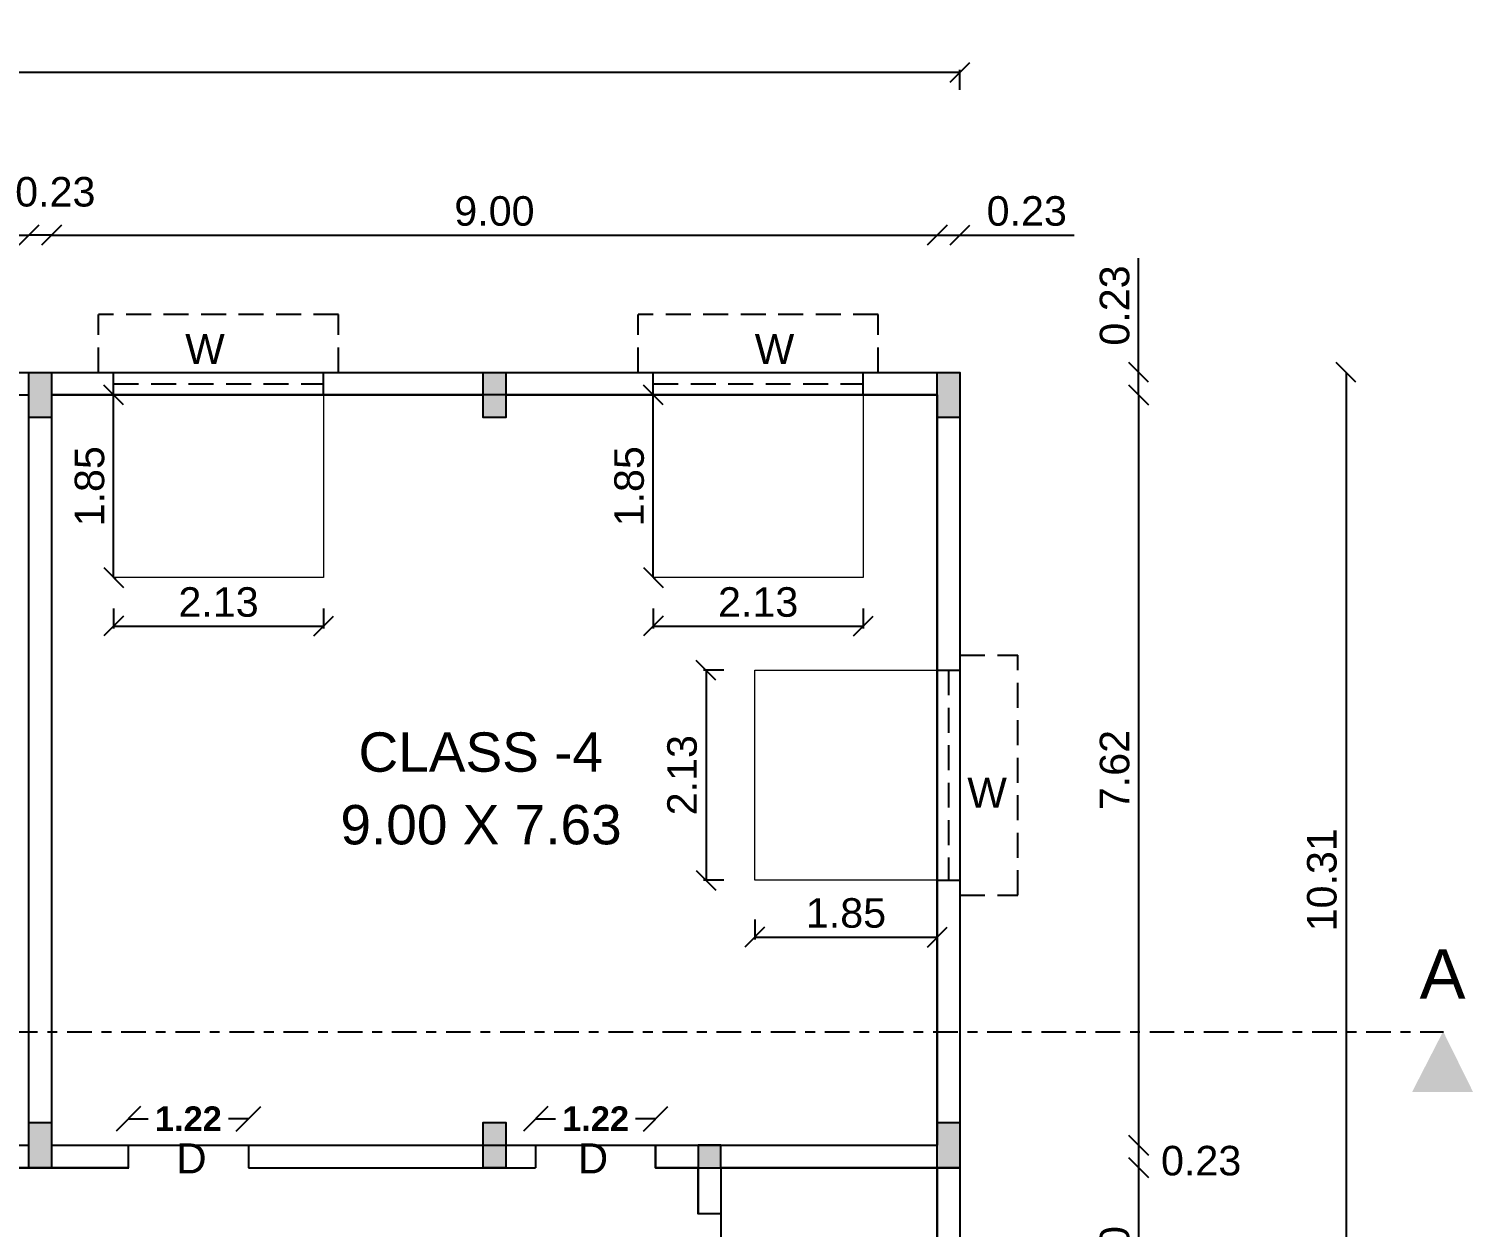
# Model space of a CAD drawing. Header units: metres. Extents: x -7227 to 737, y -45 to 4679.
# Drawn here: x 618.88 to 633.55, y 5.98 to 18.15 of the extents above; entities that cross this region are included whole.
import ezdxf

# ---------------------------------------------------------------- set-up
doc = ezdxf.new("R2010")
doc.units = ezdxf.units.M
doc.header["$LTSCALE"] = 0.2
doc.header["$MEASUREMENT"] = 0
doc.linetypes.add('CENTER', pattern=[2, 1.25, -0.25, 0.25, -0.25])
doc.linetypes.add('HIDDEN', pattern=[9.525, 6.35, -3.175])
for name, color, linetype in [('BLK_1_FLR_0_BLT_UP_AREA', 26, 'Continuous'), ('BLK_1_FLR_0_CARPET_AREA', 10, 'Continuous'), ('BLK_1_FLR_0_EXIT_WIDTH_DOOR', 1, 'Continuous'), ('BLK_1_FLR_0_LIFT_1', 30, 'Continuous'), ('BLK_1_FLR_0_REGULAR_ROOM_4', 117, 'Continuous')]:
    doc.layers.add(name, color=color, linetype=linetype)
doc.layers.add('BLK_1_FLR_0_ROOM_4_LIGHT_VENTILATION_1', color=7, linetype='Continuous', lineweight=0)
doc.layers.add('line', color=7, linetype='Continuous', lineweight=25)
doc.styles.add('ld', font='arial.ttf', dxfattribs={"height": 0.3})
doc.styles.get("Standard").update_dxf_attribs({"font": 'arial.ttf', "height": 0.3})
doc.styles.add('style 1', font='arialbd.ttf', dxfattribs={"height": 0.25})
doc.styles.add('style2', font='arial.ttf', dxfattribs={"height": 60})
doc.dimstyles.new('11', dxfattribs={"dimtxt": 0.25, "dimasz": 0.25, "dimexe": 0.18, "dimexo": 0.0625, "dimgap": 0.09, "dimtad": 0, "dimzin": 0, "dimdsep": 46, "dimtxsty": 'style 1', "dimblk": 'OBLIQUE', "dimcen": 0, "dimse1": 1, "dimse2": 1, "dimadec": 0, "dimazin": 0, "dimtfac": 1, "dimtdec": 4, "dimtofl": 0, "dimtmove": 0, "dimatfit": 3, "dimfxl": 0, "dimtolj": 1, "dimtzin": 0, "dimarcsym": 0})
doc.dimstyles.new('DCR', dxfattribs={"dimtxt": 0.3, "dimasz": 0.2, "dimexe": 0.025, "dimexo": 0, "dimgap": 0.09, "dimtad": 1, "dimzin": 0, "dimdsep": 46, "dimtxsty": 'Standard', "dimblk": 'OBLIQUE', "dimcen": 0.09, "dimadec": 0, "dimazin": 0, "dimtfac": 1, "dimtofl": 0, "dimtmove": 0, "dimatfit": 3, "dimfxl": 0, "dimtolj": 1, "dimtzin": 0, "dimarcsym": 0})

# ---------------------------------------------------------------- blocks, each defined once
blk = doc.blocks.new('_OBLIQUE')
at = {"layer": 'line', "color": 0, "linetype": 'ByBlock', "lineweight": -2}
blk.add_line((-0.5, -0.5), (0.5, 0.5), dxfattribs=at)
blk = doc.blocks.new('*D217')
at = {"color": 0, "linetype": 'HIDDEN', "lineweight": -2}
for p, q in [((577.616, 17.532), (577.616, 17.737)), ((628.336, 17.532), (628.336, 17.737))]:
    blk.add_line(p, q, dxfattribs=at)
at = {"color": 0, "lineweight": -2}
blk.add_line((577.616, 17.712), (628.336, 17.712), dxfattribs=at)
at = {"layer": 'Defpoints', "color": 0}
for p in [(628.336, 17.712), (577.616, 14.662), (628.336, 14.662)]:
    blk.add_point(p, dxfattribs=at)
at = {"color": 0, "lineweight": -2, "xscale": 0.2, "yscale": 0.2, "zscale": 0.2, "rotation": 180}
blk.add_blockref('_OBLIQUE', (577.616, 17.712), dxfattribs=at)
at = {"color": 0, "lineweight": -2, "xscale": 0.2, "yscale": 0.2, "zscale": 0.2}
blk.add_blockref('_OBLIQUE', (628.336, 17.712), dxfattribs=at)
at = {"color": 0, "insert": (603.256, 17.955), "char_height": 0.3, "attachment_point": 5}
blk.add_mtext('\\A1;50.72', dxfattribs=at)
blk = doc.blocks.new('*D119')
at = {"color": 0, "lineweight": -2}
blk.add_line((632.259, 14.662), (632.259, 4.348), dxfattribs=at)
at = {"layer": 'Defpoints', "color": 0}
for p in [(628.336, 14.662), (628.106, 4.348), (632.259, 4.348)]:
    blk.add_point(p, dxfattribs=at)
at = {"color": 0, "lineweight": -2, "xscale": 0.2, "yscale": 0.2, "zscale": 0.2}
for p, rotation in [((632.259, 14.662), 90), ((632.259, 4.348), 270)]:
    blk.add_blockref('_OBLIQUE', p, dxfattribs=dict(at, rotation=rotation))
at = {"color": 0, "insert": (632.015, 9.505), "char_height": 0.3, "attachment_point": 5, "rotation": 90}
blk.add_mtext('\\A1;10.31', dxfattribs=at)
blk = doc.blocks.new('*D221')
at = {"color": 0, "lineweight": -2}
blk.add_line((609.876, 16.057), (618.876, 16.057), dxfattribs=at)
at = {"layer": 'Defpoints', "color": 0}
for p in [(618.876, 16.057), (609.876, 14.432), (618.876, 14.432)]:
    blk.add_point(p, dxfattribs=at)
at = {"color": 0, "lineweight": -2, "xscale": 0.2, "yscale": 0.2, "zscale": 0.2, "rotation": 180}
blk.add_blockref('_OBLIQUE', (609.876, 16.057), dxfattribs=at)
at = {"color": 0, "lineweight": -2, "xscale": 0.2, "yscale": 0.2, "zscale": 0.2}
blk.add_blockref('_OBLIQUE', (618.876, 16.057), dxfattribs=at)
at = {"color": 0, "insert": (614.376, 16.3), "char_height": 0.3, "attachment_point": 5}
blk.add_mtext('\\A1;9.00', dxfattribs=at)
blk = doc.blocks.new('*D222')
at = {"color": 0, "lineweight": -2}
blk.add_line((619.106, 16.057), (628.106, 16.057), dxfattribs=at)
at = {"layer": 'Defpoints', "color": 0}
for p in [(628.106, 16.057), (619.106, 14.432), (628.106, 14.432)]:
    blk.add_point(p, dxfattribs=at)
at = {"color": 0, "lineweight": -2, "xscale": 0.2, "yscale": 0.2, "zscale": 0.2, "rotation": 180}
blk.add_blockref('_OBLIQUE', (619.106, 16.057), dxfattribs=at)
at = {"color": 0, "lineweight": -2, "xscale": 0.2, "yscale": 0.2, "zscale": 0.2}
blk.add_blockref('_OBLIQUE', (628.106, 16.057), dxfattribs=at)
at = {"color": 0, "insert": (623.606, 16.3), "char_height": 0.3, "attachment_point": 5}
blk.add_mtext('\\A1;9.00', dxfattribs=at)
blk = doc.blocks.new('*D133')
at = {"color": 0, "lineweight": -2}
blk.add_line((619.106, 16.057), (618.876, 16.057), dxfattribs=at)
at = {"layer": 'Defpoints', "color": 0}
for p in [(618.876, 16.057), (618.876, 14.432), (619.106, 14.432)]:
    blk.add_point(p, dxfattribs=at)
at = {"color": 0, "lineweight": -2, "xscale": 0.2, "yscale": 0.2, "zscale": 0.2, "rotation": 180}
blk.add_blockref('_OBLIQUE', (618.876, 16.057), dxfattribs=at)
at = {"color": 0, "lineweight": -2, "xscale": 0.2, "yscale": 0.2, "zscale": 0.2}
blk.add_blockref('_OBLIQUE', (619.106, 16.057), dxfattribs=at)
at = {"color": 0, "insert": (619.144, 16.495), "char_height": 0.3, "attachment_point": 5}
blk.add_mtext('\\A1;0.23', dxfattribs=at)
blk = doc.blocks.new('*D134')
at = {"color": 0, "lineweight": -2}
for p, q in [((628.106, 16.057), (628.336, 16.057)), ((628.336, 16.057), (629.495, 16.057))]:
    blk.add_line(p, q, dxfattribs=at)
at = {"layer": 'Defpoints', "color": 0}
for p in [(628.336, 16.057), (628.106, 14.432), (628.336, 14.432)]:
    blk.add_point(p, dxfattribs=at)
at = {"color": 0, "lineweight": -2, "xscale": 0.2, "yscale": 0.2, "zscale": 0.2, "rotation": 180}
blk.add_blockref('_OBLIQUE', (628.106, 16.057), dxfattribs=at)
at = {"color": 0, "lineweight": -2, "xscale": 0.2, "yscale": 0.2, "zscale": 0.2}
blk.add_blockref('_OBLIQUE', (628.336, 16.057), dxfattribs=at)
at = {"color": 0, "insert": (629.015, 16.3), "char_height": 0.3, "attachment_point": 5}
blk.add_mtext('\\A1;0.23', dxfattribs=at)
blk = doc.blocks.new('*D161')
at = {"color": 0, "lineweight": -2}
for p, q in [((630.152, 14.662), (630.152, 15.821)), ((630.152, 14.432), (630.152, 14.662))]:
    blk.add_line(p, q, dxfattribs=at)
at = {"layer": 'Defpoints', "color": 0}
for p in [(628.106, 14.662), (630.152, 14.662), (628.106, 14.432)]:
    blk.add_point(p, dxfattribs=at)
at = {"color": 0, "lineweight": -2, "xscale": 0.2, "yscale": 0.2, "zscale": 0.2}
for p, rotation in [((630.152, 14.662), 90), ((630.152, 14.432), 270)]:
    blk.add_blockref('_OBLIQUE', p, dxfattribs=dict(at, rotation=rotation))
at = {"color": 0, "insert": (629.909, 15.341), "char_height": 0.3, "attachment_point": 5, "rotation": 90}
blk.add_mtext('\\A1;0.23', dxfattribs=at)
blk = doc.blocks.new('*D234')
at = {"color": 0, "lineweight": -2}
blk.add_line((630.152, 14.432), (630.152, 6.808), dxfattribs=at)
at = {"layer": 'Defpoints', "color": 0}
for p in [(628.106, 14.432), (628.106, 6.808), (630.152, 6.808)]:
    blk.add_point(p, dxfattribs=at)
at = {"color": 0, "lineweight": -2, "xscale": 0.2, "yscale": 0.2, "zscale": 0.2}
for p, rotation in [((630.152, 14.432), 90), ((630.152, 6.808), 270)]:
    blk.add_blockref('_OBLIQUE', p, dxfattribs=dict(at, rotation=rotation))
at = {"color": 0, "insert": (629.909, 10.62), "char_height": 0.3, "attachment_point": 5, "rotation": 90}
blk.add_mtext('\\A1;7.62', dxfattribs=at)
blk = doc.blocks.new('*D235')
at = {"color": 0, "lineweight": -2}
blk.add_line((630.152, 6.578), (630.152, 4.578), dxfattribs=at)
at = {"layer": 'Defpoints', "color": 0}
for p in [(625.676, 6.578), (625.676, 4.578), (630.152, 4.578)]:
    blk.add_point(p, dxfattribs=at)
at = {"color": 0, "lineweight": -2, "xscale": 0.2, "yscale": 0.2, "zscale": 0.2}
for p, rotation in [((630.152, 6.578), 90), ((630.152, 4.578), 270)]:
    blk.add_blockref('_OBLIQUE', p, dxfattribs=dict(at, rotation=rotation))
at = {"color": 0, "insert": (629.909, 5.578), "char_height": 0.3, "attachment_point": 5, "rotation": 90}
blk.add_mtext('\\A1;2.00', dxfattribs=at)
blk = doc.blocks.new('*D282')
at = {"color": 0, "linetype": 'HIDDEN', "lineweight": -2}
for p, q in [((619.737, 14.432), (619.762, 14.432)), ((619.737, 12.577), (619.762, 12.577))]:
    blk.add_line(p, q, dxfattribs=at)
at = {"color": 0, "lineweight": -2}
blk.add_line((619.737, 12.577), (619.737, 14.432), dxfattribs=at)
at = {"layer": 'Defpoints', "color": 0}
for p in [(619.737, 14.432), (619.737, 14.432), (619.737, 12.577)]:
    blk.add_point(p, dxfattribs=at)
at = {"color": 0, "lineweight": -2, "xscale": 0.2, "yscale": 0.2, "zscale": 0.2}
for p, rotation in [((619.737, 14.432), 90), ((619.737, 12.577), 270)]:
    blk.add_blockref('_OBLIQUE', p, dxfattribs=dict(at, rotation=rotation))
at = {"color": 0, "insert": (619.493, 13.504), "char_height": 0.3, "attachment_point": 5, "rotation": 90}
blk.add_mtext('\\A1;1.85', dxfattribs=at)
blk = doc.blocks.new('*D283')
at = {"color": 0, "linetype": 'HIDDEN', "lineweight": -2}
for p, q in [((619.737, 12.263), (619.737, 12.058)), ((621.87, 12.263), (621.87, 12.058))]:
    blk.add_line(p, q, dxfattribs=at)
at = {"color": 0, "lineweight": -2}
blk.add_line((619.737, 12.083), (621.87, 12.083), dxfattribs=at)
at = {"layer": 'Defpoints', "color": 0}
for p in [(619.737, 12.577), (621.87, 12.577), (621.87, 12.083)]:
    blk.add_point(p, dxfattribs=at)
at = {"color": 0, "lineweight": -2, "xscale": 0.2, "yscale": 0.2, "zscale": 0.2, "rotation": 180}
blk.add_blockref('_OBLIQUE', (619.737, 12.083), dxfattribs=at)
at = {"color": 0, "lineweight": -2, "xscale": 0.2, "yscale": 0.2, "zscale": 0.2}
blk.add_blockref('_OBLIQUE', (621.87, 12.083), dxfattribs=at)
at = {"color": 0, "insert": (620.803, 12.326), "char_height": 0.3, "attachment_point": 5}
blk.add_mtext('\\A1;2.13', dxfattribs=at)
blk = doc.blocks.new('*D284')
at = {"color": 0, "linetype": 'HIDDEN', "lineweight": -2}
for p, q in [((625.219, 14.432), (625.244, 14.432)), ((625.219, 12.577), (625.244, 12.577))]:
    blk.add_line(p, q, dxfattribs=at)
at = {"color": 0, "lineweight": -2}
blk.add_line((625.219, 12.577), (625.219, 14.432), dxfattribs=at)
at = {"layer": 'Defpoints', "color": 0}
for p in [(625.219, 14.432), (625.219, 14.432), (625.219, 12.577)]:
    blk.add_point(p, dxfattribs=at)
at = {"color": 0, "lineweight": -2, "xscale": 0.2, "yscale": 0.2, "zscale": 0.2}
for p, rotation in [((625.219, 14.432), 90), ((625.219, 12.577), 270)]:
    blk.add_blockref('_OBLIQUE', p, dxfattribs=dict(at, rotation=rotation))
at = {"color": 0, "insert": (624.976, 13.504), "char_height": 0.3, "attachment_point": 5, "rotation": 90}
blk.add_mtext('\\A1;1.85', dxfattribs=at)
blk = doc.blocks.new('*D285')
at = {"color": 0, "linetype": 'HIDDEN', "lineweight": -2}
for p, q in [((625.219, 12.263), (625.219, 12.058)), ((627.353, 12.263), (627.353, 12.058))]:
    blk.add_line(p, q, dxfattribs=at)
at = {"color": 0, "lineweight": -2}
blk.add_line((625.219, 12.083), (627.353, 12.083), dxfattribs=at)
at = {"layer": 'Defpoints', "color": 0}
for p in [(625.219, 12.577), (627.353, 12.577), (627.353, 12.083)]:
    blk.add_point(p, dxfattribs=at)
at = {"color": 0, "lineweight": -2, "xscale": 0.2, "yscale": 0.2, "zscale": 0.2, "rotation": 180}
blk.add_blockref('_OBLIQUE', (625.219, 12.083), dxfattribs=at)
at = {"color": 0, "lineweight": -2, "xscale": 0.2, "yscale": 0.2, "zscale": 0.2}
blk.add_blockref('_OBLIQUE', (627.353, 12.083), dxfattribs=at)
at = {"color": 0, "insert": (626.286, 12.326), "char_height": 0.3, "attachment_point": 5}
blk.add_mtext('\\A1;2.13', dxfattribs=at)
blk = doc.blocks.new('*D286')
at = {"color": 0, "linetype": 'HIDDEN', "lineweight": -2}
for p, q in [((626.251, 9.102), (626.251, 8.897)), ((628.106, 9.102), (628.106, 8.897))]:
    blk.add_line(p, q, dxfattribs=at)
at = {"color": 0, "lineweight": -2}
blk.add_line((626.251, 8.922), (628.106, 8.922), dxfattribs=at)
at = {"layer": 'Defpoints', "color": 0}
for p in [(626.251, 11.635), (628.106, 11.635), (628.106, 8.922)]:
    blk.add_point(p, dxfattribs=at)
at = {"color": 0, "lineweight": -2, "xscale": 0.2, "yscale": 0.2, "zscale": 0.2, "rotation": 180}
blk.add_blockref('_OBLIQUE', (626.251, 8.922), dxfattribs=at)
at = {"color": 0, "lineweight": -2, "xscale": 0.2, "yscale": 0.2, "zscale": 0.2}
blk.add_blockref('_OBLIQUE', (628.106, 8.922), dxfattribs=at)
at = {"color": 0, "insert": (627.178, 9.166), "char_height": 0.3, "attachment_point": 5}
blk.add_mtext('\\A1;1.85', dxfattribs=at)
blk = doc.blocks.new('*D287')
at = {"color": 0, "linetype": 'HIDDEN', "lineweight": -2}
for p, q in [((625.937, 11.635), (625.732, 11.635)), ((625.937, 9.501), (625.732, 9.501))]:
    blk.add_line(p, q, dxfattribs=at)
at = {"color": 0, "lineweight": -2}
blk.add_line((625.757, 11.635), (625.757, 9.501), dxfattribs=at)
at = {"layer": 'Defpoints', "color": 0}
for p in [(626.251, 11.635), (625.757, 9.501), (626.251, 9.501)]:
    blk.add_point(p, dxfattribs=at)
at = {"color": 0, "lineweight": -2, "xscale": 0.2, "yscale": 0.2, "zscale": 0.2}
for p, rotation in [((625.757, 11.635), 90), ((625.757, 9.501), 270)]:
    blk.add_blockref('_OBLIQUE', p, dxfattribs=dict(at, rotation=rotation))
at = {"color": 0, "insert": (625.514, 10.568), "char_height": 0.3, "attachment_point": 5, "rotation": 90}
blk.add_mtext('\\A1;2.13', dxfattribs=at)
blk = doc.blocks.new('*D309')
at = {"layer": 'BLK_1_FLR_0_EXIT_WIDTH_DOOR', "color": 2, "lineweight": -2}
for p, q in [((619.886, 7.077), (620.089, 7.077)), ((621.106, 7.077), (620.903, 7.077))]:
    blk.add_line(p, q, dxfattribs=at)
at = {"layer": 'Defpoints', "color": 0}
for p in [(621.106, 7.077), (619.886, 6.808), (621.106, 6.808)]:
    blk.add_point(p, dxfattribs=at)
at = {"layer": 'BLK_1_FLR_0_EXIT_WIDTH_DOOR', "color": 2, "lineweight": -2, "xscale": 0.25, "yscale": 0.25, "zscale": 0.25, "rotation": 180}
blk.add_blockref('_OBLIQUE', (619.886, 7.077), dxfattribs=at)
at = {"layer": 'BLK_1_FLR_0_EXIT_WIDTH_DOOR', "color": 2, "lineweight": -2, "xscale": 0.25, "yscale": 0.25, "zscale": 0.25}
blk.add_blockref('_OBLIQUE', (621.106, 7.077), dxfattribs=at)
at = {"layer": 'BLK_1_FLR_0_EXIT_WIDTH_DOOR', "color": 2, "lineweight": 20, "insert": (620.496, 7.077), "char_height": 0.25, "attachment_point": 5, "style": 'style 1'}
blk.add_mtext('\\A1;1.22', dxfattribs=at)
blk = doc.blocks.new('*D310')
at = {"layer": 'BLK_1_FLR_0_EXIT_WIDTH_DOOR', "color": 2, "lineweight": -2}
for p, q in [((624.025, 7.077), (624.227, 7.077)), ((625.244, 7.077), (625.041, 7.077))]:
    blk.add_line(p, q, dxfattribs=at)
at = {"layer": 'Defpoints', "color": 0}
for p in [(625.244, 7.077), (624.025, 6.808), (625.244, 6.808)]:
    blk.add_point(p, dxfattribs=at)
at = {"layer": 'BLK_1_FLR_0_EXIT_WIDTH_DOOR', "color": 2, "lineweight": -2, "xscale": 0.25, "yscale": 0.25, "zscale": 0.25, "rotation": 180}
blk.add_blockref('_OBLIQUE', (624.025, 7.077), dxfattribs=at)
at = {"layer": 'BLK_1_FLR_0_EXIT_WIDTH_DOOR', "color": 2, "lineweight": -2, "xscale": 0.25, "yscale": 0.25, "zscale": 0.25}
blk.add_blockref('_OBLIQUE', (625.244, 7.077), dxfattribs=at)
at = {"layer": 'BLK_1_FLR_0_EXIT_WIDTH_DOOR', "color": 2, "lineweight": 20, "insert": (624.634, 7.077), "char_height": 0.25, "attachment_point": 5, "style": 'style 1'}
blk.add_mtext('\\A1;1.22', dxfattribs=at)

msp = doc.modelspace()

# ---------------------------------------------------------------- hatches: boundary and pattern name
h = msp.add_hatch(color=256)
h.dxf.hatch_style = 1
h.paths.add_polyline_path([(577.846, 14.665), (577.616, 14.665), (577.616, 14.205), (577.846, 14.205)])
h.paths.add_polyline_path([(585.576, 14.665), (585.346, 14.665), (585.346, 14.205), (585.576, 14.205)])
h.paths.add_polyline_path([(577.846, 7.038), (577.616, 7.038), (577.616, 6.578), (577.846, 6.578)])
h.paths.add_polyline_path([(585.346, 6.578), (585.576, 6.578), (585.576, 7.038), (585.346, 7.038)])
h.paths.add_polyline_path([(594.716, 14.205), (594.946, 14.205), (594.946, 14.665), (594.716, 14.665)])
h.paths.add_polyline_path([(594.946, 7.038), (594.716, 7.038), (594.716, 6.578), (594.946, 6.578)])
h.paths.add_polyline_path([(604.24, 14.665), (604.01, 14.665), (604.01, 14.205), (604.24, 14.205)])
h.paths.add_polyline_path([(604.515, 14.665), (604.285, 14.665), (604.285, 14.205), (604.515, 14.205)])
h.paths.add_polyline_path([(604.285, 6.578), (604.515, 6.578), (604.515, 7.038), (604.285, 7.038)])
h.paths.add_polyline_path([(604.01, 6.578), (604.24, 6.578), (604.24, 7.038), (604.01, 7.038)])
h.paths.add_polyline_path([(609.876, 14.665), (609.646, 14.665), (609.646, 14.205), (609.876, 14.205)])
h.paths.add_polyline_path([(609.876, 7.038), (609.646, 7.038), (609.646, 6.578), (609.876, 6.578)])
h.paths.add_polyline_path([(614.491, 7.038), (614.261, 7.038), (614.261, 6.578), (614.491, 6.578)])
h.paths.add_polyline_path([(614.491, 14.665), (614.261, 14.665), (614.261, 14.205), (614.491, 14.205)])
h.paths.add_polyline_path([(618.876, 14.205), (619.106, 14.205), (619.106, 14.665), (618.876, 14.665)])
h.paths.add_polyline_path([(618.876, 6.578), (619.106, 6.578), (619.106, 7.038), (618.876, 7.038)])
h.paths.add_polyline_path([(628.106, 6.578), (628.336, 6.578), (628.336, 7.038), (628.106, 7.038)])
h.paths.add_polyline_path([(623.491, 6.578), (623.721, 6.578), (623.721, 7.038), (623.491, 7.038)])
h.paths.add_polyline_path([(628.336, 14.665), (628.106, 14.665), (628.106, 14.205), (628.336, 14.205)])
h.paths.add_polyline_path([(623.721, 14.665), (623.491, 14.665), (623.491, 14.205), (623.721, 14.205)])
h.paths.add_polyline_path([(628.106, 4.118), (628.336, 4.118), (628.336, 4.578), (628.106, 4.578)])
h.paths.add_polyline_path([(619.106, -4.567), (618.876, -4.567), (618.876, -5.027), (619.106, -5.027)])
h.paths.add_polyline_path([(619.106, 4.578), (618.876, 4.578), (618.876, 4.118), (619.106, 4.118)])
h.paths.add_polyline_path([(609.876, 4.578), (609.646, 4.578), (609.646, 4.118), (609.876, 4.118)])
h.paths.add_polyline_path([(609.876, -4.567), (609.646, -4.567), (609.646, -5.027), (609.876, -5.027)])
h.paths.add_polyline_path([(594.716, 4.118), (594.946, 4.118), (594.946, 4.578), (594.716, 4.578)])
h.paths.add_polyline_path([(594.716, -5.027), (594.946, -5.027), (594.946, -4.567), (594.716, -4.567)])
h.paths.add_polyline_path([(585.576, -4.567), (585.346, -4.567), (585.346, -5.027), (585.576, -5.027)])
h.paths.add_polyline_path([(585.346, 4.118), (585.576, 4.118), (585.576, 4.578), (585.346, 4.578)])
h.paths.add_polyline_path([(577.846, 4.578), (577.616, 4.578), (577.616, 4.118), (577.846, 4.118)])
h.paths.add_polyline_path([(577.846, -4.567), (577.616, -4.567), (577.616, -5.027), (577.846, -5.027)])
h = msp.add_hatch(color=256)
h.dxf.hatch_style = 1
h.paths.add_polyline_path([(633.55, 7.348), (633.246, 7.964), (632.93, 7.348)])
h = msp.add_hatch(color=256)
h.dxf.hatch_style = 1
h.paths.add_polyline_path([(625.906, 4.578), (625.676, 4.578), (625.676, 4.348), (625.906, 4.348)])
h.paths.add_polyline_path([(625.906, 6.808), (625.676, 6.808), (625.676, 6.578), (625.906, 6.578)])

# ---------------------------------------------------------------- linework, layer by layer
at = {"linetype": 'HIDDEN', "ltscale": 0.2}
for p, q in [((619.584, 14.662), (619.584, 15.251)), ((622.023, 15.251), (619.584, 15.251)), ((622.023, 14.662), (622.023, 15.251)), ((625.067, 14.662), (625.067, 15.251)), ((627.506, 15.251), (625.067, 15.251)), ((627.506, 14.662), (627.506, 15.251)), ((628.336, 11.787), (628.925, 11.787)), ((628.925, 9.348), (628.925, 11.787)), ((628.336, 9.348), (628.925, 9.348))]:
    msp.add_line(p, q, dxfattribs=at)
for p, q in [((577.616, 14.662), (628.336, 14.662)), ((619.737, 14.432), (619.737, 14.66)), ((621.87, 14.432), (621.87, 14.66)), ((625.219, 14.432), (625.219, 14.66)), ((627.353, 14.432), (627.353, 14.66)), ((628.336, 14.662), (628.336, -5.027)), ((628.336, 14.662), (628.336, 14.662)), ((614.491, 14.432), (618.876, 14.432)), ((619.106, 14.432), (619.106, 6.808)), ((619.106, 14.432), (623.491, 14.432)), ((623.721, 14.432), (628.106, 14.432)), ((628.106, 14.432), (628.106, 6.808)), ((628.106, 11.635), (628.334, 11.635)), ((628.336, 9.814), (628.336, 9.814)), ((628.106, 9.501), (628.334, 9.501)), ((619.106, 6.808), (619.891, 6.808)), ((619.886, 6.808), (619.886, 6.578)), ((621.106, 6.808), (623.491, 6.808)), ((621.106, 6.808), (621.106, 6.578)), ((623.721, 6.808), (624.024, 6.808)), ((624.024, 6.808), (624.024, 6.578)), ((625.244, 6.808), (628.106, 6.808)), ((625.244, 6.808), (625.244, 6.578)), ((625.244, 6.808), (625.244, 6.578)), ((630.152, 6.808), (630.152, 6.578)), ((618.217, 6.578), (619.891, 6.578)), ((621.106, 6.578), (624.024, 6.578)), ((625.244, 6.578), (625.676, 6.578)), ((625.676, 6.578), (625.676, 6.109)), ((625.906, 6.578), (628.336, 6.578)), ((625.906, 6.578), (625.906, 4.578)), ((628.106, 6.578), (628.106, 4.578)), ((625.906, 6.109), (625.676, 6.109))]:
    msp.add_line(p, q)
at = {"color": 4, "linetype": 'HIDDEN', "ltscale": 0.2}
for p, q in [((619.737, 14.546), (621.87, 14.546)), ((625.219, 14.546), (627.353, 14.546)), ((628.22, 11.635), (628.22, 9.501))]:
    msp.add_line(p, q, dxfattribs=at)
at = {"linetype": 'CENTER'}
msp.add_line((573.064, 7.961), (633.25, 7.961), dxfattribs=at)
for points in [[(628.336, 14.662), (628.336, -5.027), (609.646, -5.027), (609.646, 4.348), (594.946, 4.348), (594.946, -5.027), (577.616, -5.027), (577.616, 14.662), (628.336, 14.662)], [(619.106, 14.202), (618.876, 14.202), (618.876, 14.662), (619.106, 14.662)], [(623.721, 14.202), (623.491, 14.202), (623.491, 14.662), (623.721, 14.662)], [(628.336, 14.202), (628.106, 14.202), (628.106, 14.662), (628.336, 14.662)], [(619.106, 6.578), (618.876, 6.578), (618.876, 7.038), (619.106, 7.038)], [(623.721, 6.578), (623.491, 6.578), (623.491, 7.038), (623.721, 7.038)], [(628.336, 6.578), (628.106, 6.578), (628.106, 7.038), (628.336, 7.038)], [(625.906, 6.808), (625.676, 6.808), (625.676, 6.578), (625.906, 6.578)]]:
    msp.add_lwpolyline(points, close=True)
at = {"layer": 'BLK_1_FLR_0_BLT_UP_AREA', "color": 27}
msp.add_lwpolyline([(628.336, 14.662), (628.336, -5.027), (609.646, -5.027), (609.646, 4.348), (594.946, 4.348), (594.946, -5.027), (577.616, -5.027), (577.616, 14.662), (628.336, 14.662)], close=True, dxfattribs=at)
at = {"layer": 'BLK_1_FLR_0_CARPET_AREA', "color": 27}
for points in [[(628.106, 4.578), (628.106, 6.578), (625.906, 6.578), (625.906, 6.109), (625.676, 6.109), (625.676, 6.578), (625.244, 6.578), (625.244, 6.808), (628.106, 6.808), (628.106, 7.038), (628.106, 14.432), (623.721, 14.432), (623.721, 14.202), (623.491, 14.202), (623.491, 14.432), (619.106, 14.432), (619.106, 14.202), (619.106, 6.808), (619.886, 6.808), (619.886, 6.578), (618.217, 6.578)], [(618.217, 6.808), (618.876, 6.808), (618.876, 7.038), (618.876, 14.432)]]:
    msp.add_lwpolyline(points, dxfattribs=at)
at = {"layer": 'BLK_1_FLR_0_LIFT_1', "color": 30}
msp.add_lwpolyline([(625.906, 6.578), (625.906, 4.578), (628.106, 4.578), (628.106, 6.578)], close=True, dxfattribs=at)
at = {"layer": 'BLK_1_FLR_0_REGULAR_ROOM_4', "color": 3, "linetype": 'Continuous'}
msp.add_lwpolyline([(628.106, 14.432), (619.106, 14.432), (619.106, 6.808), (628.106, 6.808)], close=True, dxfattribs=at)
at = {"layer": 'BLK_1_FLR_0_ROOM_4_LIGHT_VENTILATION_1', "color": 232}
for points in [[(619.737, 14.432), (621.87, 14.432), (621.87, 12.577), (619.737, 12.577)], [(625.219, 14.432), (627.353, 14.432), (627.353, 12.577), (625.219, 12.577)], [(628.106, 11.635), (628.106, 9.501), (626.251, 9.501), (626.251, 11.635)]]:
    msp.add_lwpolyline(points, close=True, dxfattribs=at)

# ---------------------------------------------------------------- block references
at = {"xscale": 0.2, "yscale": 0.2, "zscale": 0.2}
for p, rotation in [((630.152, 6.808), 90), ((630.152, 6.578), 270)]:
    msp.add_blockref('_OBLIQUE', p, dxfattribs=dict(at, rotation=rotation))

# ---------------------------------------------------------------- texts
at = {"color": 7, "style": 'ld'}
for s, p in [('CLASS -4', (622.225, 10.603)), ('9.00 X 7.63', (622.041, 9.865))]:
    msp.add_text(s, height=0.4, dxfattribs=at).set_placement(p)
msp.add_text('A', height=0.5).set_placement((633.007, 8.298))
at = {"char_height": 0.305, "style": 'style2'}
for s, insert, attachment_point in [('W', (620.866, 15.052), 3), ('W', (626.653, 15.052), 3), ('W', (628.813, 10.542), 3), ('D', (620.374, 6.826), 1), ('D', (624.454, 6.826), 1)]:
    msp.add_mtext_dynamic_manual_height_columns(s, width=5.66297, gutter_width=7.621, heights=[0], dxfattribs=dict(at, insert=insert, attachment_point=attachment_point))
at = {"insert": (630.787, 6.649), "char_height": 0.3, "attachment_point": 5}
msp.add_mtext('\\A1;0.23', dxfattribs=at)

# ---------------------------------------------------------------- dimensions: what is measured, and where the dimension line sits
at = {"color": 1}
dim = msp.add_linear_dim(base=(628.336, 17.712), p1=(577.616, 14.662), p2=(628.336, 14.662), dimstyle='DCR', override={"dimfxl": 0.18, "dimarcsym": 2}, dxfattribs=at)
dim.commit()
dim.dimension.update_dxf_attribs({"geometry": '*D217', "text_midpoint": (603.256, 17.712), "dimtype": 160})
dim = msp.add_linear_dim(base=(618.876, 16.057), p1=(619.106, 14.432), p2=(618.876, 14.432), angle=180, dimstyle='DCR', override={"dimse1": 1, "dimse2": 1, "dimtmove": 2, "dimfxl": 1.25, "dimarcsym": 2})
dim.commit()
dim.dimension.update_dxf_attribs({"geometry": '*D133', "text_midpoint": (619.144, 16.495), "dimtype": 161})
for p1, p2, distance, picture, middle in [((609.876, 14.432), (618.876, 14.432), 1.625, '*D221', (614.376, 16.3)), ((619.106, 14.432), (628.106, 14.432), 1.625, '*D222', (623.606, 16.3)), ((628.106, 14.432), (628.336, 14.432), 1.625, '*D134', (629.015, 16.3)), ((628.106, 14.432), (628.106, 14.662), -2.046, '*D161', (629.909, 15.341))]:
    dim = msp.add_aligned_dim(p1=p1, p2=p2, distance=distance, dimstyle='DCR', override={"dimse1": 1, "dimse2": 1, "dimfxl": 1.25, "dimarcsym": 2})
    dim.commit()
    dim.dimension.update_dxf_attribs({"geometry": picture, "text_midpoint": middle})
for base, p1, p2, picture, middle in [((632.259, 4.348), (628.336, 14.662), (628.106, 4.348), '*D119', (632.015, 9.505)), ((630.152, 6.808), (628.106, 14.432), (628.106, 6.808), '*D234', (629.909, 10.62)), ((630.152, 4.578), (625.676, 6.578), (625.676, 4.578), '*D235', (629.909, 5.578))]:
    dim = msp.add_linear_dim(base=base, p1=p1, p2=p2, angle=90, dimstyle='DCR', override={"dimse1": 1, "dimse2": 1, "dimfxl": 1.25, "dimarcsym": 2})
    dim.commit()
    dim.dimension.update_dxf_attribs({"geometry": picture, "text_midpoint": middle})
at = {"color": 232}
for base, p1, p2, picture, middle in [((619.7366, 14.4317), (619.7366, 12.5771), (619.7366, 14.4317), '*D282', (619.4934, 13.5044)), ((625.2194, 14.4317), (625.2194, 12.5771), (625.2194, 14.4317), '*D284', (624.9762, 13.5044))]:
    dim = msp.add_linear_dim(base=base, p1=p1, p2=p2, angle=90, dimstyle='DCR', override={"dimfxl": 0.18, "dimarcsym": 2}, dxfattribs=at)
    dim.commit()
    dim.dimension.update_dxf_attribs({"geometry": picture, "text_midpoint": middle})
for base, p1, p2, picture, middle in [((621.87, 12.083), (619.737, 12.577), (621.87, 12.577), '*D283', (620.803, 12.083)), ((627.353, 12.083), (625.219, 12.577), (627.353, 12.577), '*D285', (626.286, 12.083)), ((628.1055, 8.9224), (626.2509, 11.6346), (628.1055, 11.6346), '*D286', (627.1782, 8.9224))]:
    dim = msp.add_linear_dim(base=base, p1=p1, p2=p2, dimstyle='DCR', override={"dimfxl": 0.18, "dimarcsym": 2}, dxfattribs=at)
    dim.commit()
    dim.dimension.update_dxf_attribs({"geometry": picture, "text_midpoint": middle, "dimtype": 160})
dim = msp.add_linear_dim(base=(625.757, 9.501), p1=(626.251, 11.635), p2=(626.251, 9.501), angle=270, dimstyle='DCR', override={"dimfxl": 0.18, "dimarcsym": 2}, dxfattribs=at)
dim.commit()
dim.dimension.update_dxf_attribs({"geometry": '*D287', "text_midpoint": (625.757, 10.568), "dimtype": 160})
at = {"layer": 'BLK_1_FLR_0_EXIT_WIDTH_DOOR', "color": 2, "lineweight": 20}
for base, p1, p2, picture, middle in [((621.106, 7.077), (619.886, 6.808), (621.106, 6.808), '*D309', (620.496, 7.077)), ((625.244, 7.077), (624.025, 6.808), (625.244, 6.808), '*D310', (624.634, 7.077))]:
    dim = msp.add_linear_dim(base=base, p1=p1, p2=p2, dimstyle='11', override={"dimclrd": 2, "dimclrt": 2, "dimfxlon": 1}, dxfattribs=at)
    dim.commit()
    dim.dimension.update_dxf_attribs({"geometry": picture, "text_midpoint": middle})

doc.saveas('drawing.dxf')
